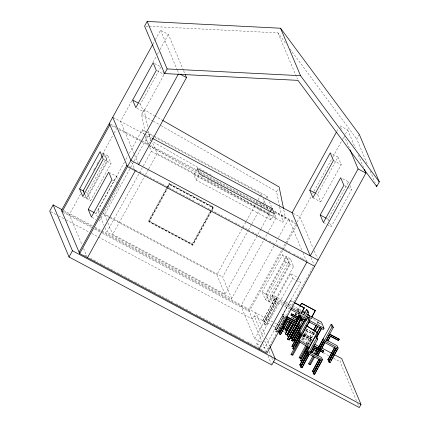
<?xml version="1.0" encoding="UTF-8"?>
<svg xmlns="http://www.w3.org/2000/svg" width="429" height="429" viewBox="0 0 429 429"><rect width="100%" height="100%" fill="white"/><g stroke="black" fill="none" stroke-linecap="round" stroke-linejoin="round"><path stroke-width="0.32" stroke-dasharray="2.15 1.61" d="M152.842 44.262L155.089 40.176M155.411 39.591L160.543 30.255L168.345 34.406L183.403 70.163M80.523 194.149L69.289 214.58L82.014 244.787M93.683 170.211L94.965 167.878M96.89 164.377L98.815 160.875M101.062 156.789L102.027 155.035M102.349 154.451L113.9 133.435M114.221 132.851L116.468 128.764M131.757 100.954L120.528 121.386L134.288 154.065M152.939 62.425L156.145 56.59M157.432 54.252L158.714 51.92M160.001 49.582L168.345 34.406M103.03 154.74L103.668 153.577L106.853 161.127L86.358 198.407L84.888 194.922M103.014 156.236L104.295 153.909L107.475 161.46L86.98 198.74L85.269 194.669M107.883 155.818L111.063 163.369L90.567 200.649L87.387 193.093L107.883 155.818L101.196 152.257M162.891 71.589L164.114 74.49L143.618 111.771L140.439 104.22L160.934 66.94L154.247 63.379M145.174 132.159L141.554 114.425L144.117 109.765L154.242 115.557M97.49 217.079L96.021 213.594L116.516 176.319L109.829 172.758M99.137 213.61L97.833 210.532L124.544 161.953M125.831 159.609L127.762 156.097M129.37 153.174L142.24 129.762L145.785 131.649M99.201 221.149L119.696 183.869M106.832 220.393L104.531 214.929L133.81 161.669M134.132 161.084L148.933 134.164L261.24 193.967L262.006 195.79M148.488 131.167L150.359 140.337L147.796 144.997L145.924 135.827M274.817 214.709L276.115 217.787L231.714 298.557L106.923 232.11L142.959 166.559M143.281 165.975L151.324 151.34L149.507 147.024M260.735 229.193L225.021 294.155L112.709 234.352L145.206 175.241M145.528 174.651L148.423 169.385M148.745 168.801L157.111 153.582L152.257 142.053M148.616 220.678L169.106 183.398L212.784 206.655L213.352 208.006L192.857 245.281L149.185 222.024L148.616 220.678L192.294 243.935L192.857 245.281M167.449 187.516L148.879 221.3L192.551 244.557L211.127 210.773M167.771 186.931L169.369 184.02L213.047 207.277L211.443 210.189M167.492 187.623L148.922 221.407L192.6 244.664L211.17 210.88M167.814 187.039L169.417 184.127L213.09 207.384L211.492 210.296M149.185 222.024L167.433 188.824M167.755 188.245L169.675 184.749L169.106 183.398M274.394 213.781L270.978 219.997L196.101 180.126L193.833 174.732L197.249 168.517M196.101 180.126L199.517 173.911M192.294 243.935L209.904 211.899M210.221 211.315L212.784 206.655M225.021 294.155L216.838 274.737L246.117 221.477M246.439 220.892L255.77 203.914M256.092 203.33L257.7 200.407M258.022 199.817L261.24 193.967M231.714 298.557L222.624 276.978L248.042 230.743M248.364 230.159L251.582 224.303M251.903 223.718L263.165 203.233M263.486 202.649L265.739 198.552M266.06 197.967L267.026 196.209L154.065 136.063M279.563 206.295L276.571 191.618L278.169 188.706M270.978 219.997L268.704 214.602L269.943 212.339M261.057 228.603L269.423 213.39L268.656 211.567M207.427 179.091L282.808 222.19L285.371 217.53L283.623 208.971M273.933 245.822L240.873 305.947L254.735 338.856L261.422 342.417M274.249 245.238L277.139 239.983M278.421 237.645L288.696 218.967L301.936 250.413M336.717 131.612L338.32 128.695M262.532 343.007L248.675 310.103L281.73 249.973M282.051 249.388L285.258 243.554M285.58 242.97L295.849 224.287M297.115 221.991L311.138 196.477M312.746 193.554L313.706 191.806M314.028 191.221L332.641 157.363M332.963 156.778L342.272 139.849M342.589 139.264L344.197 136.347M345.479 134.014L347.726 129.928L339.929 125.772L341.484 129.472M297.061 224.469L249.244 311.449L101.029 232.529M262.151 292.015L282.647 254.74L290.444 258.891L293.629 266.441L273.134 303.721L265.337 299.571L262.151 292.015L269.954 296.171L273.134 303.721M338.041 157.068L341.227 164.618L320.731 201.898L317.551 194.342L338.041 157.068L330.244 152.912M265.337 299.571L285.827 262.291L282.647 254.74M269.954 296.171L290.444 258.891M367.122 163.733L356.735 139.071L359.298 134.411M289.977 309.041L273.509 300.268L274.195 299.029L272.49 294.98L285.43 301.871M262.746 320.522L275.037 298.155L276.598 298.986L264.42 321.621L262.746 320.522L264.42 321.621M262.859 320.79L275.037 298.155M264.302 321.353L276.598 298.986M254.735 338.856L290.599 273.622L297.286 277.177M264.221 324.029L276.517 301.662L278.078 302.493L265.894 325.128L264.221 324.029L265.894 325.128M264.334 324.297L276.517 301.662M265.782 324.86L278.078 302.493M258.8 348.504L256.778 343.709L292.642 278.475L290.599 273.622M328.737 220.903L328.003 219.16L348.493 181.88L341.253 178.024M276.158 329.965L283.413 316.393L276.158 329.965L274.823 329.086L290.535 300.509L293.393 302.032M298.396 277.772L300.445 282.631L264.58 347.865L260.682 345.785M327.284 224.635L331.183 226.71L351.678 189.436L349.962 185.366M274.914 329.3L282.255 315.948L283.505 316.607M290.535 300.509L282.942 314.704L286.368 316.532M277.07 332.126L275.729 331.247L283.076 317.889L284.32 318.554L277.07 332.126L278.346 329.804M275.82 331.461L283.848 316.859L282.85 314.489L286.282 316.312M278.668 329.22L284.411 318.768L283.167 318.104L282.164 315.728L285.022 317.251M277.836 330.893L266.286 351.909L264.511 350.965M279.118 328.56L293.243 302.874M293.565 302.289L313.138 266.682M291.361 318.023L291.999 316.865M291.452 318.243L292.09 317.079M294.964 314.328L295.608 313.165M292.61 318.688L293.248 317.53M295.055 314.543L295.699 313.379M295.195 314.87L296.155 313.122M297.56 310.446L299.678 306.714M295.608 319.873L293.318 318.656L294.004 317.412M297.844 310.424L299.769 306.928M293.463 318.86L294.09 317.712M295.667 314.843L296.3 313.696M293.575 319.128L294.203 317.98M295.892 315.578L296.852 313.83M296.305 315.208L296.943 314.044M295.018 319.691L295.651 318.543M295.136 319.959L295.763 318.811M303.528 316.5L304.788 314.205M310.521 319.267L311.159 318.098M310.612 319.482L311.572 317.733M301.759 336.62L302.718 334.872M302.81 335.612L310.709 338.931L303.753 336.234L302.81 335.612L303.491 334.368L311.39 337.687L303.491 334.368M301.383 340.004L303.625 335.928L304.574 336.55L302.332 340.626M304.054 335.526L306.526 330.652L303.753 336.234M302.204 340.326L304.445 336.245L305.389 336.867L302.831 341.527M305.212 335.977L307.77 331.317L305.303 336.191L303.963 335.312M306.172 343.42L313.106 330.802M317.208 323.348L317.835 322.2L319.396 323.032L318.881 324.447M306.285 343.688L313.224 331.07M317.321 323.616L317.835 322.2M309.759 338.309L310.446 337.065M307.561 344.112L308.017 343.286L309.663 344.364M307.732 344.251L314.355 332.207M318.768 324.179L319.396 323.032M307.845 344.519L314.784 331.901M308.853 344.61L311.727 339.382L308.944 344.825M356.472 400.825L339.988 361.695L341.13 359.625M145.93 26.18L148.595 26.314M149.265 26.346L277.987 32.888L286.341 44.149M303.217 341.425L308.017 343.286M333.424 160.467L341.227 164.618M156.869 70.635L164.114 74.49M344.433 185.58L351.678 189.436M316.436 193.752L317.551 194.342M139.323 103.625L140.439 104.22M312.934 197.742L320.731 201.898M136.937 108.21L143.618 111.771M326.887 218.565L328.003 219.16M323.386 222.56L326.726 224.34M146.38 131.966L153.475 135.746M113.315 117.546L144.021 133.896M144.611 134.213L151.7 137.988M293.221 213.347L299.909 216.908L313.154 248.348M110.425 124.04L115.996 127.005M118.758 128.475L148.284 144.198M150.643 145.458L197.292 170.297M199.651 171.552L270.511 209.288M274.646 211.486L294.82 222.227M111.647 125.74L116.372 128.255M119.326 129.826L140.583 141.146M141.173 141.457L148.257 145.233M148.852 145.549L197.27 171.332M200.22 172.903L272.259 211.261M274.624 212.521L295.881 223.841M157.111 153.582L269.423 213.39M151.324 151.34L276.115 217.787M193.833 174.732L268.704 214.602M169.675 184.749L213.352 208.006M129.279 166.511L136.958 170.603M139.318 171.857L144.042 174.372M146.407 175.633L161.76 183.805M162.35 184.121L178.882 192.927M179.472 193.238L188.331 197.957M188.921 198.268L195.415 201.727M197.774 202.987L205.453 207.073M207.813 208.333L222.576 216.195M224.941 217.449L232.615 221.536M234.979 222.796L239.698 225.311M242.063 226.571L249.737 230.657M252.102 231.912L256.826 234.427M259.186 235.687L266.865 239.773M269.224 241.034L273.949 243.549M276.308 244.803L284.577 249.206M285.167 249.522L291.071 252.665M293.436 253.925L301.7 258.328M302.289 258.639L308.199 261.787M103.818 159.513L111.063 163.369M285.827 262.291L293.629 266.441M112.457 180.014L116.913 182.389M292.642 278.475L295.989 280.255M296.541 280.55L300.445 282.631M290.626 300.724L293.484 302.247M86.272 192.503L87.387 193.093M286.014 302.182L301.898 310.639M301.523 311.492L298.016 309.62L298.493 310.746M284.743 303.115L271.809 296.224L273.509 300.268M285.333 303.426L292.98 307.496M293.57 307.813L300.627 311.572M296.337 309.352L297.587 310.017M275.155 298.423L276.716 299.254M83.328 196.793L90.567 200.649M310.199 317.717L320.731 323.321L321.68 325.579M274.195 299.029L282.427 303.41M284.781 304.665L290.664 307.797M317.953 322.469L319.508 323.3M301.153 314.988L302.917 315.932M97.833 210.532L100.204 211.787M103.158 213.363L222.624 276.978M104.531 214.929L109.851 217.766M110.441 218.077L216.838 274.737M293.227 318.441L294.567 319.321M94.906 213.004L96.021 213.594M283.848 316.859L285.564 317.776M305.957 328.748L316.564 334.395M306.049 328.963L315.476 333.982M305.866 330.303L314.704 335.011M305.368 330.207L314.795 335.226M91.962 217.294L95.86 219.369M303.936 333.628L313.09 338.497M303.255 334.867L311.835 339.436M303.223 335.087L314.087 340.873M302.536 336.331L311.69 341.2M63.765 210.591L92.734 226.019M95.099 227.279L274.12 322.603M274.71 322.919L280.587 326.045M301.737 337.312L310.553 342.004M62.082 210.741L92.197 226.775M95.152 228.351L248.675 310.103M63.24 212.403L91.586 227.499M94.536 229.07L100.44 232.212M272.415 325.713L254.199 316.012L263.728 338.631M273 326.024L278.877 329.156M282.99 331.344L284.754 332.282M305.909 343.549L308.258 344.798M323.536 352.933L328.823 355.748M333.526 358.253L339.988 361.695M274.823 329.086L276.067 329.751M275.729 331.247L276.978 331.912M50.89 211.765L56.215 214.602M58.58 215.862L65.669 219.637M66.264 219.954L88.728 231.917M91.683 233.489L252.488 319.117L255.904 312.907L265.433 335.526M256.778 343.709L260.124 345.49M84.416 255.067L86.776 256.322M90.321 258.21L97.994 262.296M100.359 263.556L105.084 266.071M107.443 267.326L115.122 271.418M117.482 272.672L122.206 275.187M124.571 276.448L132.245 280.534M134.604 281.794L139.328 284.309M141.693 285.564L149.957 289.966M150.547 290.283L156.456 293.425M158.816 294.685L167.085 299.083M167.675 299.399L173.579 302.542M175.938 303.802L183.617 307.888M185.977 309.148L190.701 311.663M196.015 314.495L210.778 322.351M213.138 323.611L227.901 331.472M230.266 332.727L234.99 335.242M235.58 335.558L245.029 340.588M247.388 341.849L252.113 344.364M254.472 345.618L258.017 347.506M260.376 348.766L262.151 349.71M154.805 115.878L162.119 120.061M141.554 114.425L152.804 120.86M153.368 121.182L160.682 125.359M161.245 125.681L276.571 191.618M150.359 140.337L207.175 172.823M209.427 174.11L212.8 176.04M259.491 202.735L270.742 209.17M274.683 211.422L285.371 217.53M148.922 145.64L198.423 173.943M201.802 175.874L204.054 177.161M289.918 48.976L356.735 139.071M370.238 171.133L375.171 182.845M347.726 129.928L355.255 147.807M358.371 155.207L363.824 168.152M344.079 135.639L349.796 149.201M348.493 181.88L348.986 183.044M277.987 32.888L297.463 79.129M329.713 223.225L331.183 226.71M314.189 250.815L317.304 258.215M311.036 257.647L314.151 265.047M302.976 252.874L306.349 260.891M357.502 403.271L359.046 406.939M267.026 196.209L268.066 198.675M269.364 201.759L271.439 206.692M263.031 198.214L265.331 203.678M266.607 206.714L267.632 209.137M292.573 316.875L293.318 318.656M183.666 70.78L184.963 73.863M160.543 30.255L177.161 69.713M177.424 70.329L178.721 73.413M266.463 337.972L269.809 345.919M264.757 341.076L268.104 349.029M269.133 351.474L271.45 356.976M271.707 357.588L273.509 361.867M262.789 343.575L266.345 352.059M267.943 355.802L271.289 363.749M148.933 134.164L151.233 139.623M142.24 129.762L148.472 144.557M134.545 154.681L138.701 164.543M131.649 162.124L135.285 170.758M116.516 176.319L117.986 179.805M107.851 222.823L112.709 234.352M100.692 217.31L104.07 225.327M105.105 227.794L106.923 232.11M83.575 248.488L86.948 256.504M279.687 206.907L282.808 222.19M144.117 109.765L147.737 127.499M286.234 256.649L265.739 293.924L268.924 301.48L289.414 264.2L286.234 256.649M286.856 256.982L266.366 294.256L269.546 301.812L290.036 264.532L286.856 256.982"/><path stroke-width="0.64" d="M147.158 21.45L144.594 26.11L164.591 73.584L297.983 80.362L376.726 186.545L379.29 181.885L359.298 134.411L280.55 28.228L147.158 21.45L167.149 68.924L164.591 73.584M61.99 209.647L53.126 204.923L49.71 211.138L69.021 256.992L271.804 364.972L275.22 358.762L270.066 346.53M152.52 44.847L61.492 210.424L79.671 253.582L266.854 353.26L365.905 173.085L364.344 169.385M62.06 211.776L109.878 124.796M79.59 188.942L100.08 151.662L103.266 159.218L82.77 196.493L79.59 188.942L84.046 191.318M132.641 100.064L153.132 62.79L156.317 70.34L135.821 107.615L132.641 100.064L138.213 103.03M102.392 155.904L83.178 190.851L84.647 194.337M88.224 209.443L108.714 172.163L111.899 179.719L91.404 216.994L88.224 209.443L94.353 212.704M69.021 256.992L72.437 250.777L53.126 204.923M79.102 252.236L126.92 165.256M79.671 253.582L178.4 73.992M87.468 257.738L135.285 170.758M138.701 164.543L186.518 77.563L185.221 74.48M270.254 211.776L272.12 208.387L197.249 168.517L199.517 173.911L274.394 213.781L272.12 208.387M336.395 132.196L292.106 212.752L310.285 255.909L358.102 168.929L350.053 149.818M309.749 190.192L330.244 152.912L333.424 160.467L312.934 197.742L309.749 190.192L315.32 193.157M320.2 215.004L340.696 177.729L343.876 185.28L323.386 222.56L320.2 215.004L326.33 218.27M259.052 349.104L306.869 262.124M279.306 329.976L278.351 331.719L279.601 332.384L286.62 319.605M279.949 328.818L280.587 327.654M282.502 324.168L283.14 323.01M283.778 321.847L284.416 320.683M279.601 332.384L286.213 319.97M287.848 321.182L280.507 334.54L279.258 333.875L286.513 320.302M279.258 333.875L287.285 319.278L286.288 316.902L296.578 322.383M280.507 334.54L287.441 321.552M298.756 319.364L291.007 315.068L291.688 313.824L299.345 317.905M291.093 315.283L291.688 313.824M290.787 322.388L286.315 330.523L285.065 329.858L289.446 321.509M285.065 329.858L289.537 321.723M286.315 330.523L290.696 322.174M290.996 322.506L285.977 332.014L291.087 322.721M300.316 305.55L301.598 303.217L315.326 310.526L311.894 317.149M300.086 306.349L301.598 303.217M291.253 322.871L285.264 333.767L286.937 334.867L293.243 323.396M285.376 334.041L291.682 322.57M286.937 334.867L287.451 333.451M288.084 332.303L292.181 324.85M295.345 324.415L288.637 336.615L287.301 335.73L293.688 324.115M287.392 335.95L293.779 324.335M298.026 316.795L298.707 315.551L299.957 316.216M301.378 313.057L304.258 307.818L294.535 302.638M301.469 313.277L304.258 307.818M299.715 316.527L287.537 339.162L289.098 339.993L301.394 317.626L299.833 316.795L287.537 339.162M306.381 320.495L299.946 317.069L300.627 315.824L298.729 311.315M291.055 335.65L291.693 334.491M293.608 331.006L294.246 329.842M289.098 339.993L289.613 338.578M290.245 337.43L294.342 329.976M294.97 328.829L296.863 325.386M297.495 324.238L300.965 317.932M289.87 338.191L294.337 330.057M294.975 328.898L296.573 325.992M297.801 324.71L300.364 320.05M297.892 324.925L300.456 320.265M298.782 326.834L292.079 339.028L290.83 338.363L297.442 325.954M301.968 317.723L298.766 323.546L299.764 325.922L303.609 318.935M303.566 314.811L306.451 309.572L307.7 310.231L308.698 312.607L305.818 317.851M290.83 338.363L297.533 326.169M301.839 320.302L302.295 319.471L300.525 318.533M299.624 319.825L301.7 320.93L302.295 319.471M292.079 339.028L298.691 326.619M291.736 340.524L298.992 326.946L291.736 340.524L292.986 341.189L304.853 319.594M304.569 317.187L307.448 311.942L306.451 309.572M292.986 341.189L299.919 328.196M305.207 319.165L293.86 339.811L295.533 340.91M293.972 340.079L305.319 319.433M300.268 334.196L293.243 346.975L291.999 346.31L307.62 317.514L308.864 318.179L309.867 320.554L302.82 333.365M291.999 346.31L299.34 332.952M293.243 346.975L294.75 343.854M295.388 342.691L299.86 334.561M298.793 337.167L300.391 334.261M294.155 349.131L292.814 348.251L300.161 334.893M298.364 338.443L300.6 334.379M292.905 348.466L308.617 319.889L307.62 317.514M299.415 336.915L300.053 335.757M291.94 355.019L299.281 341.661L300.102 341.977L292.755 355.335L290.991 354.397L306.703 325.815L317.937 332.979L316.012 336.475M308.279 323.343L308.918 322.179M311.803 316.934L315.326 310.526M295.114 347.388L301.496 335.773L300.252 335.108L299.249 332.738M309.33 321.809L306.955 325.75M313.422 330.228L315.948 325.643M313.535 330.496L316.377 325.338M307.325 346.895L300.938 358.51L299.174 357.566L305.877 345.372M300.118 358.188L306.504 346.573M314.983 331.059L317.508 326.474M315.095 331.327L317.932 326.169M307.577 346.932L304.477 352.954L307.668 347.147M317.937 332.979L317.117 332.663L301.405 361.245L300.461 360.617L307.802 347.265M317.16 332.486L319.996 327.327M317.272 332.754L320.109 327.595L321.67 328.426L316.623 337.602M308.129 352.863L301.11 365.642L299.86 364.977L315.481 336.18L316.725 336.845L317.728 339.221L310.044 353.196M299.86 364.977L307.202 351.619M301.11 365.642L306.762 354.971M316.827 336.76L321.557 328.158M307.818 353.239L306.633 355.775L307.909 353.453M302.016 367.798L309.266 354.225L302.016 367.798L300.675 366.918L308.022 353.56M300.767 367.133L316.479 338.556L315.481 336.18M313.476 347.163L311.004 352.037L312.253 352.702L314.816 348.042M307.373 314.602L321.412 322.077L324.024 328.282L323.343 329.526L308.719 321.739M311.004 352.037L313.567 347.377M314.403 348.407L312.253 352.702M314.554 357.18L310.403 364.73L308.639 363.792L313.111 355.662M314.066 353.92L315.985 350.434L316.929 351.056L315.015 354.542M317.932 348.337L331.091 324.404L332.341 325.069L333.338 327.445L325.654 341.425M318.023 348.557L322.812 339.843M309.588 364.414L313.738 356.864M315.835 354.858L318.431 350.134L315.143 347.973M318.865 349.587L316.72 353.866L323.745 341.087M319.82 347.844L323.332 341.452M316.291 355.142L319.16 349.919M319.798 348.756L323.632 341.784M316.699 354.778L319.251 350.134M319.889 348.97L332.089 326.78L331.091 324.404M317.535 355.807L320.093 351.163M322.007 347.678L324.882 342.449L321.139 349.635M317.626 356.022L320.501 350.799M326.619 340.261L329.086 335.387L326.619 340.261L327.863 340.926L330.427 336.266L327.863 340.926M320.291 360.087L313.588 372.286L312.339 371.621L318.951 359.207M323.52 350.901L322.924 352.359L323.52 350.901L314.092 345.881M312.339 371.621L319.042 359.427M313.588 372.286L320.2 359.872M313.245 373.777L320.501 360.204L313.245 373.777L314.495 374.442L322.522 359.845L321.519 357.47L310.655 351.683M314.495 374.442L317.916 367.841M318.554 366.677L321.75 360.869L308.113 353.775L307.11 351.405M335.902 348.316L329.199 360.51L327.949 359.845L334.561 347.436M339.13 339.13L338.54 340.588L339.13 339.13L329.703 334.105M327.949 359.845L334.974 347.072M329.199 360.51L330.384 357.974M331.022 356.81L335.494 348.68M326.265 339.907L337.135 345.694L338.132 348.069L330.105 362.671L328.77 361.786L336.111 348.428M328.861 362.006L336.202 348.648M330.974 360.709L337.451 349.313L323.723 342.004L322.721 339.629M332.883 353.893L341.699 358.59L361.009 404.445L359.304 407.55L273.509 361.867M167.149 68.924L300.547 75.702L379.29 181.885M314.232 348.504L318.431 350.134M309.566 348.203L298.337 341.039M313.551 349.748L317.75 351.372M290.991 354.397L291.811 354.713M299.174 357.566L300.938 358.51M300.461 360.617L301.276 360.939M308.639 363.792L310.403 364.73M179.837 74.002L186.518 77.563M358.102 168.929L365.905 173.085M152.29 138.299L292.229 212.822M318.087 260.065L130.904 160.392L112.725 117.235M314.671 266.275L127.488 166.602L109.309 123.445M301.689 303.437L315.417 310.746M294.058 302.552L304.349 308.033M307.448 311.942L308.698 312.607M302.483 310.955L305.427 312.521M332.089 326.78L333.338 327.445M302.113 311.803L305.035 313.358M291.248 308.108L304.188 314.999M306.542 316.253L310.07 318.13L308.365 314.087M290.567 309.352L298.799 313.738M308.617 319.889L309.867 320.554M300.627 315.824L307.062 319.251M309.4 320.495L324.024 328.282M291.779 314.039L299.437 318.12M300.616 318.747L302.386 319.685M329.204 334.009L339.221 339.344M291.007 315.068L298.075 318.833M330.196 335.977L338.449 340.369M328.517 335.253L338.54 340.588M287.425 316.924L296.005 321.493M286.942 316.833L295.522 321.401M298.294 323.3L299.442 323.906M286.138 318.077L296.428 323.563M287.285 319.278L295.865 323.847M297.007 324.453L301.013 326.587M284.883 319.015L286.599 319.932M295.184 325.085L286.604 320.522L286.1 319.332M296.326 325.697L300.241 327.611M338.132 348.069L324.404 340.76L323.407 338.384M316.479 338.556L317.728 339.221M302.182 334.534L300.933 333.869L299.935 331.494M282.346 326.984L287.639 329.799M288.814 330.427L289.988 331.054M292.927 332.62L294.101 333.242M314.666 344.197L320.543 347.324M321.718 347.951L331.708 353.271M284.979 329.638L286.223 330.303M313.594 345.785L323.611 351.12M315.176 348.064L322.249 351.834M312.907 347.029L322.924 352.359M285.784 334.046L286.824 334.599M287.301 335.73L288.637 336.615M278.673 331.724L279.51 332.169M290.739 338.149L291.988 338.813M279.166 333.66L280.416 334.325M291.645 340.304L292.894 340.969M327.858 359.631L329.107 360.296M287.939 339.173L288.98 339.725M328.77 361.786L330.105 362.671M322.522 359.845L308.794 352.531L307.797 350.161M291.908 346.096L293.157 346.761M292.814 348.251L294.063 348.916M299.769 364.757L301.019 365.422M312.248 371.407L313.497 372.072M300.675 366.918L301.925 367.583M313.154 373.562L314.403 374.227M72.437 250.777L361.009 404.445M162.682 120.383L279.129 186.958L283.499 208.36M306.703 325.815L317.117 332.663M299.018 339.795L309.432 346.643M376.212 185.312L376.726 186.545M280.55 28.228L300.547 75.702M298.284 313.116L299.946 317.069M298.707 315.551L299.48 317.385M298.117 317.01L295.645 321.889L298.117 317.01"/></g></svg>
